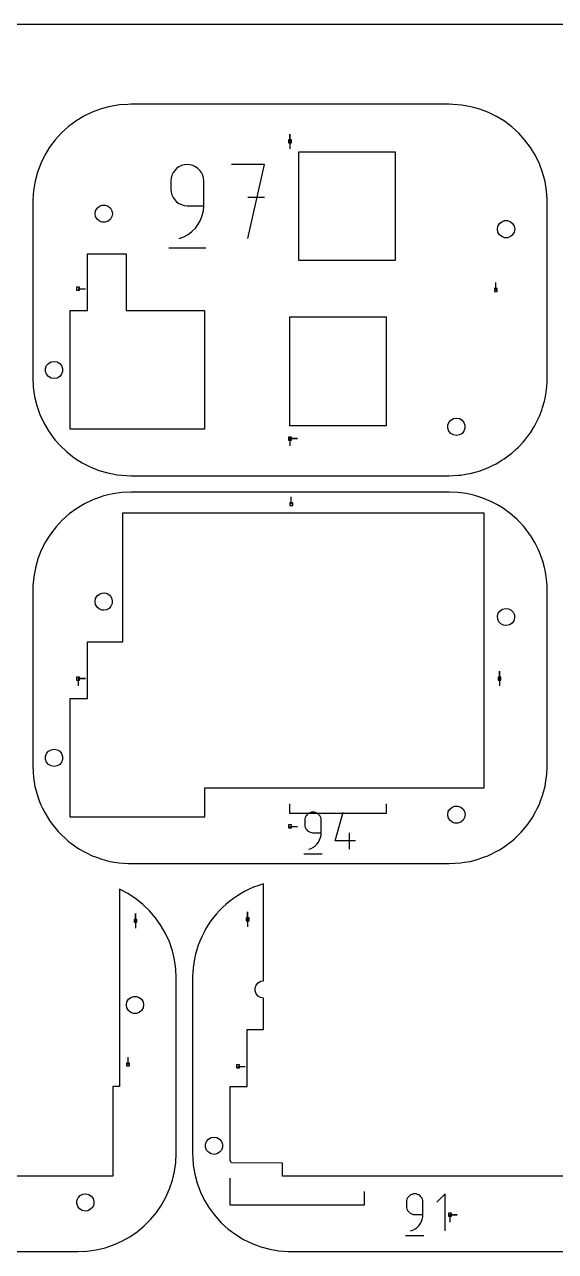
# Model space of a CAD drawing. Extents: x 0 to 570, y 0 to 470.
# Drawn here: x 281.2 to 384.1, y 232.2 to 470 of the extents above; entities that cross this region are included whole.
import ezdxf

# ---------------------------------------------------------------- set-up
doc = ezdxf.new("R2010")
doc.units = 0

msp = doc.modelspace()

# ---------------------------------------------------------------- linework, layer by layer
at = {"layer": 'annotation', "color": 1}
for p, q in [((332.658847, 447.342513), (332.658847, 448.771263)), ((332.658847, 447.342513), (332.658847, 448.771263)), ((332.658847, 448.771263), (332.658847, 447.342513)), ((332.658847, 447.342513), (332.658847, 445.913763)), ((311.128851, 442.437659), (310.68347, 442.122324)), ((311.625733, 442.674108), (311.128851, 442.437659)), ((312.165024, 442.822618), (311.625733, 442.674108)), ((312.737632, 442.874133), (312.165024, 442.822618)), ((313.311427, 442.822618), (312.737632, 442.874133)), ((312.737632, 442.874133), (312.737632, 442.874133)), ((313.851348, 442.674108), (313.311427, 442.822618)), ((314.348415, 442.437659), (313.851348, 442.674108)), ((314.793648, 442.122324), (314.348415, 442.437659)), ((327.704915, 442.874133), (321.316075, 442.874133)), ((324.510945, 428.507128), (327.704915, 442.874133)), ((309.598776, 440.253212), (309.547267, 439.679263)), ((309.747242, 440.793547), (309.598776, 440.253212)), ((309.983574, 441.291214), (309.747242, 440.793547)), ((310.29868, 441.737157), (309.983574, 441.291214)), ((310.68347, 442.122324), (310.29868, 441.737157)), ((315.178067, 441.737157), (314.793648, 442.122324)), ((315.492691, 441.291214), (315.178067, 441.737157)), ((315.728541, 440.793547), (315.492691, 441.291214)), ((315.876637, 440.253212), (315.728541, 440.793547)), ((315.927997, 439.679263), (315.876637, 440.253212)), ((309.547267, 439.679263), (309.547267, 438.081828)), ((309.547267, 438.081828), (309.547267, 438.081828)), ((309.547267, 438.081828), (309.598776, 437.507909)), ((315.927997, 434.887858), (315.927997, 439.679263)), ((315.927997, 439.679263), (315.927997, 439.679263)), ((309.598776, 437.507909), (309.747242, 436.967657)), ((309.747242, 436.967657), (309.983574, 436.47011)), ((309.983574, 436.47011), (310.29868, 436.024309)), ((310.29868, 436.024309), (310.68347, 435.639292)), ((310.68347, 435.639292), (311.128851, 435.324099)), ((311.128851, 435.324099), (311.625733, 435.087769)), ((327.704915, 436.476284), (324.510945, 436.476284)), ((311.625733, 435.087769), (312.165024, 434.939343)), ((312.165024, 434.939343), (312.737632, 434.887858)), ((312.737632, 434.887858), (315.927997, 434.887858)), ((315.318235, 432.10637), (315.651223, 432.988123)), ((315.651223, 432.988123), (315.857361, 433.919189)), ((315.857361, 433.919189), (315.927997, 434.887858)), ((313.644717, 429.874079), (314.306329, 430.537639)), ((314.306329, 430.537639), (314.867052, 431.285639)), ((314.867052, 431.285639), (315.318235, 432.10637)), ((311.141098, 428.507128), (312.053448, 428.847114)), ((311.141098, 428.507128), (311.141098, 428.507128)), ((312.053448, 428.847114), (312.890873, 429.306668)), ((312.890873, 429.306668), (313.644717, 429.874079)), ((309.148584, 426.711252), (316.332086, 426.711252)), ((291.563864, 418.780637), (292.992614, 418.780637)), ((372.563205, 418.542512), (372.563205, 419.971262)), ((332.658847, 389.742511), (334.087597, 389.742511)), ((332.658847, 389.742511), (334.087597, 389.742511)), ((334.087597, 389.742511), (332.658847, 389.742511)), ((332.658847, 389.742511), (332.658847, 388.313761)), ((332.896972, 377.040643), (332.896972, 378.469393)), ((291.563864, 343.237647), (292.992614, 343.237647)), ((291.563864, 343.237647), (292.992614, 343.237647)), ((292.992614, 343.237647), (291.563864, 343.237647)), ((291.563864, 343.237647), (291.563864, 341.808897)), ((373.27758, 343.237647), (373.27758, 344.666397)), ((373.27758, 343.237647), (373.27758, 344.666397)), ((373.27758, 344.666397), (373.27758, 343.237647)), ((373.27758, 343.237647), (373.27758, 341.808897)), ((332.637384, 317.05108), (332.637339, 318.971165)), ((351.322288, 318.971165), (351.322298, 317.051167)), ((348.027854, 317.05102), (332.637384, 317.05108)), ((335.615677, 316.299491), (335.541444, 316.029323)), ((335.733843, 316.548324), (335.615677, 316.299491)), ((335.891396, 316.771296), (335.733843, 316.548324)), ((336.083791, 316.963879), (335.891396, 316.771296)), ((336.306482, 317.121546), (336.083791, 316.963879)), ((336.554922, 317.239771), (336.306482, 317.121546)), ((336.824568, 317.314026), (336.554922, 317.239771)), ((337.110872, 317.339784), (336.824568, 317.314026)), ((337.397769, 317.314026), (337.110872, 317.339784)), ((337.110872, 317.339784), (337.110872, 317.339784)), ((337.66773, 317.239771), (337.397769, 317.314026)), ((337.916263, 317.121546), (337.66773, 317.239771)), ((338.13888, 316.963879), (337.916263, 317.121546)), ((338.331089, 316.771296), (338.13888, 316.963879)), ((338.488402, 316.548324), (338.331089, 316.771296)), ((338.606327, 316.299491), (338.488402, 316.548324)), ((338.680374, 316.029323), (338.606327, 316.299491)), ((341.400319, 311.753265), (342.993249, 317.339784)), ((351.322298, 317.051167), (348.027854, 317.05102)), ((332.658847, 314.567509), (334.087597, 314.567509)), ((335.541444, 316.029323), (335.515689, 315.742348)), ((335.515689, 315.742348), (335.515689, 314.943631)), ((335.515689, 314.943631), (335.515689, 314.943631)), ((335.515689, 314.943631), (335.541444, 314.656672)), ((335.541444, 314.656672), (335.615677, 314.386545)), ((335.615677, 314.386545), (335.733843, 314.137772)), ((335.733843, 314.137772), (335.891396, 313.914871)), ((335.891396, 313.914871), (336.083791, 313.722363)), ((338.706055, 315.742348), (338.680374, 316.029323)), ((338.706055, 313.346646), (338.706055, 315.742348)), ((338.706055, 315.742348), (338.706055, 315.742348)), ((336.083791, 313.722363), (336.306482, 313.564766)), ((336.306482, 313.564766), (336.554922, 313.446602)), ((336.554922, 313.446602), (336.824568, 313.372388)), ((336.824568, 313.372388), (337.110872, 313.346646)), ((337.110872, 313.346646), (338.706055, 313.346646)), ((337.89522, 311.171537), (338.175582, 311.545537)), ((338.175582, 311.545537), (338.401173, 311.955902)), ((338.401173, 311.955902), (338.567667, 312.396779)), ((338.567667, 312.396779), (338.670737, 312.862311)), ((338.670737, 312.862311), (338.706055, 313.346646)), ((345.388951, 311.753265), (341.400319, 311.753265)), ((344.193352, 310.156281), (344.193352, 313.346646)), ((335.316348, 309.258343), (338.908099, 309.258343)), ((336.312605, 310.156281), (336.76878, 310.326274)), ((336.312605, 310.156281), (336.312605, 310.156281)), ((336.76878, 310.326274), (337.187492, 310.556051)), ((337.187492, 310.556051), (337.564415, 310.839757)), ((337.564415, 310.839757), (337.89522, 311.171537)), ((302.70121, 296.278134), (302.70121, 297.706884)), ((302.70121, 296.278134), (302.70121, 297.706884)), ((302.70121, 297.706884), (302.70121, 296.278134)), ((324.445858, 296.568257), (324.445858, 297.997007)), ((324.445858, 296.568257), (324.445858, 297.997007)), ((324.445858, 297.997007), (324.445858, 296.568257)), ((302.70121, 296.278134), (302.70121, 294.849384)), ((324.445858, 296.568257), (324.445858, 295.139507)), ((301.27246, 268.430632), (301.27246, 269.859382)), ((322.563861, 268.062645), (323.992611, 268.062645)), ((321.066922, 241.192572), (321.067013, 246.367962)), ((347.067033, 243.796163), (347.067029, 242.244135)), ((355.458305, 242.564254), (355.340139, 242.315421)), ((355.615858, 242.787226), (355.458305, 242.564254)), ((355.808253, 242.97981), (355.615858, 242.787226)), ((356.030944, 243.137477), (355.808253, 242.97981)), ((356.279385, 243.255702), (356.030944, 243.137477)), ((356.54903, 243.329957), (356.279385, 243.255702)), ((356.835334, 243.355714), (356.54903, 243.329957)), ((357.122232, 243.329957), (356.835334, 243.355714)), ((356.835334, 243.355714), (356.835334, 243.355714)), ((357.392192, 243.255702), (357.122232, 243.329957)), ((357.640726, 243.137477), (357.392192, 243.255702)), ((357.863342, 242.97981), (357.640726, 243.137477)), ((358.055552, 242.787226), (357.863342, 242.97981)), ((358.212864, 242.564254), (358.055552, 242.787226)), ((358.330789, 242.315421), (358.212864, 242.564254)), ((362.721991, 243.355714), (361.125006, 241.758279)), ((362.721991, 236.172211), (362.721991, 243.355714)), ((346.039207, 241.192571), (321.066922, 241.192572)), ((347.067056, 241.192411), (346.039207, 241.192571)), ((347.067029, 242.244135), (347.067056, 241.192411)), ((355.265906, 242.045254), (355.240152, 241.758279)), ((355.240152, 241.758279), (355.240152, 240.959561)), ((355.240152, 240.959561), (355.240152, 240.959561)), ((355.240152, 240.959561), (355.265906, 240.672602)), ((355.340139, 242.315421), (355.265906, 242.045254)), ((355.265906, 240.672602), (355.340139, 240.402476)), ((355.340139, 240.402476), (355.458305, 240.153703)), ((358.404837, 242.045254), (358.330789, 242.315421)), ((358.430517, 241.758279), (358.404837, 242.045254)), ((358.430517, 239.362577), (358.430517, 241.758279)), ((358.430517, 241.758279), (358.430517, 241.758279)), ((355.458305, 240.153703), (355.615858, 239.930802)), ((355.615858, 239.930802), (355.808253, 239.738294)), ((355.808253, 239.738294), (356.030944, 239.580697)), ((356.030944, 239.580697), (356.279385, 239.462532)), ((356.279385, 239.462532), (356.54903, 239.388319)), ((356.54903, 239.388319), (356.835334, 239.362577)), ((356.835334, 239.362577), (358.430517, 239.362577)), ((357.900044, 237.561467), (358.125636, 237.971833)), ((358.125636, 237.971833), (358.29213, 238.412709)), ((358.29213, 238.412709), (358.395199, 238.878242)), ((358.395199, 238.878242), (358.430517, 239.362577)), ((363.658844, 239.318909), (365.087594, 239.318909)), ((363.658844, 239.318909), (365.087594, 239.318909)), ((365.087594, 239.318909), (363.658844, 239.318909)), ((363.658844, 239.318909), (363.658844, 237.890159)), ((356.037067, 236.172211), (356.493242, 236.342205)), ((356.037067, 236.172211), (356.037067, 236.172211)), ((356.493242, 236.342205), (356.911954, 236.571981)), ((356.911954, 236.571981), (357.288877, 236.855687)), ((357.288877, 236.855687), (357.619682, 237.187467)), ((357.619682, 237.187467), (357.900044, 237.561467)), ((355.04081, 235.274274), (358.632561, 235.274274))]:
    msp.add_line(p, q, dxfattribs=at)
at = {"layer": 'boundary', "color": 5}
for p, q in [((299.573171, 454.41351), (297.793426, 454.119211)), ((301.190954, 454.529216), (299.573171, 454.41351)), ((301.778406, 454.542513), (301.190954, 454.529216)), ((320.103124, 454.542513), (301.778406, 454.542513)), ((335.73676, 454.542513), (320.103124, 454.542513)), ((360.629882, 454.542513), (335.73676, 454.542513)), ((363.539292, 454.542513), (360.629882, 454.542513)), ((364.207188, 454.525173), (363.539292, 454.542513)), ((365.980783, 454.380733), (364.207188, 454.525173)), ((367.733156, 454.070751), (365.980783, 454.380733)), ((292.69051, 452.227741), (291.147025, 451.289201)), ((294.316163, 453.015453), (292.69051, 452.227741)), ((296.049626, 453.657446), (294.316163, 453.015453)), ((297.793426, 454.119211), (296.049626, 453.657446)), ((368.499202, 453.883285), (367.733156, 454.070751)), ((369.448877, 453.597938), (368.499202, 453.883285)), ((371.11282, 452.966441), (369.448877, 453.597938)), ((372.671263, 452.203576), (371.11282, 452.966441)), ((374.213217, 451.260399), (372.671263, 452.203576)), ((289.699661, 450.208318), (288.361488, 448.994859)), ((291.147025, 451.289201), (289.699661, 450.208318)), ((375.658562, 450.174961), (374.213217, 451.260399)), ((376.994212, 448.957081), (375.658562, 450.174961)), ((287.144623, 447.659806), (286.060053, 446.215222)), ((288.361488, 448.994859), (287.144623, 447.659806)), ((378.208093, 447.617791), (376.994212, 448.957081)), ((379.289216, 446.169206), (378.208093, 447.617791)), ((286.060053, 446.215222), (285.117584, 444.674178)), ((380.227786, 444.624448), (379.289216, 446.169206)), ((284.325737, 443.050588), (283.691661, 441.359146)), ((285.117584, 444.674178), (284.325737, 443.050588)), ((381.015315, 442.997478), (380.227786, 444.624448)), ((381.644669, 441.303039), (381.015315, 442.997478)), ((283.691661, 441.359146), (283.221103, 439.615134)), ((382.110155, 439.556454), (381.644669, 441.303039)), ((282.918307, 437.834329), (282.786005, 436.032822)), ((283.221103, 439.615134), (282.918307, 437.834329)), ((382.407567, 437.773543), (382.110155, 439.556454)), ((382.529642, 436.0667), (382.407567, 437.773543)), ((282.786005, 436.032822), (282.778399, 424.205124)), ((382.539295, 435.542513), (382.529642, 436.0667)), ((382.539295, 418.797624), (382.539295, 435.542513)), ((282.778399, 424.205124), (282.778399, 406.705502)), ((382.533914, 401.090357), (382.539295, 418.797624)), ((282.778399, 406.705502), (282.7784, 403.24621)), ((282.7784, 403.24621), (282.7784, 401.542512)), ((282.7784, 401.542512), (282.884442, 399.683039)), ((282.884442, 399.683039), (283.146747, 397.895472)), ((382.404925, 399.28685), (382.496387, 400.565662)), ((382.496387, 400.565662), (382.533914, 401.090357)), ((283.146747, 397.895472), (283.577783, 396.140934)), ((381.968936, 396.99566), (382.105082, 397.503771)), ((382.105082, 397.503771), (382.317692, 398.768098)), ((382.317692, 398.768098), (382.404925, 399.28685)), ((283.577783, 396.140934), (284.173654, 394.435314)), ((381.005244, 394.063157), (381.453282, 395.264399)), ((381.453282, 395.264399), (381.637112, 395.757267)), ((381.637112, 395.757267), (381.968936, 396.99566)), ((284.173654, 394.435314), (284.928952, 392.79406)), ((284.928952, 392.79406), (285.836841, 391.23203)), ((379.941412, 391.987611), (380.215197, 392.436783)), ((380.215197, 392.436783), (380.775395, 393.589996)), ((380.775395, 393.589996), (381.005244, 394.063157)), ((285.836841, 391.23203), (286.889098, 389.763375)), ((378.190566, 389.445399), (378.95889, 390.471755)), ((378.95889, 390.471755), (379.274132, 390.892867)), ((379.274132, 390.892867), (379.941412, 391.987611)), ((286.889098, 389.763375), (287.127132, 389.445399)), ((287.127132, 389.445399), (288.076193, 388.401393)), ((288.076193, 388.401393), (289.387383, 387.158419)), ((375.636409, 386.891237), (376.58508, 387.753641)), ((376.58508, 387.753641), (376.974318, 388.107484)), ((376.974318, 388.107484), (377.836722, 389.056159)), ((377.836722, 389.056159), (378.190566, 389.445399)), ((289.387383, 387.158419), (290.810784, 386.045707)), ((290.810784, 386.045707), (292.33351, 385.073339)), ((372.645019, 384.866609), (373.739765, 385.533889)), ((373.739765, 385.533889), (374.188938, 385.807673)), ((374.188938, 385.807673), (375.215296, 386.575995)), ((375.215296, 386.575995), (375.636409, 386.891237)), ((292.33351, 385.073339), (293.941775, 384.25012)), ((293.941775, 384.25012), (295.621004, 383.583501)), ((295.621004, 383.583501), (297.355998, 383.079525)), ((297.355998, 383.079525), (299.131043, 382.742751)), ((365.794956, 382.676884), (367.059283, 382.889491)), ((367.059283, 382.889491), (367.578035, 382.976723)), ((367.578035, 382.976723), (368.816431, 383.308547)), ((368.816431, 383.308547), (369.324543, 383.444693)), ((369.324543, 383.444693), (370.52578, 383.892734)), ((370.52578, 383.892734), (371.018647, 384.076565)), ((371.018647, 384.076565), (372.171858, 384.636761)), ((372.171858, 384.636761), (372.645019, 384.866609)), ((299.131043, 382.742751), (300.930061, 382.576228)), ((300.930061, 382.576228), (301.778406, 382.542511)), ((301.778406, 382.542511), (324.072064, 382.542511)), ((324.072064, 382.542511), (329.076032, 382.542511)), ((329.076032, 382.542511), (359.727987, 382.542511)), ((359.727987, 382.542511), (363.539292, 382.542511)), ((363.539292, 382.542511), (365.270261, 382.639356)), ((365.270261, 382.639356), (365.794956, 382.676884)), ((295.684923, 378.356137), (294.460431, 377.899424)), ((296.57588, 378.640199), (295.684923, 378.356137)), ((298.297928, 379.044791), (296.57588, 378.640199)), ((300.050136, 379.287467), (298.297928, 379.044791)), ((301.778406, 379.367511), (300.050136, 379.287467)), ((302.364817, 379.367511), (301.778406, 379.367511)), ((362.649579, 379.367511), (302.364817, 379.367511)), ((363.551155, 379.36737), (362.649579, 379.367511)), ((365.205087, 379.294095), (363.551155, 379.36737)), ((366.846354, 379.07709), (365.205087, 379.294095)), ((368.462469, 378.718006), (366.846354, 379.07709)), ((370.041163, 378.219568), (368.462469, 378.718006)), ((371.570437, 377.585572), (370.041163, 378.219568)), ((291.301046, 376.214121), (289.85453, 375.155818)), ((292.840917, 377.131382), (291.301046, 376.214121)), ((294.460431, 377.899424), (292.840917, 377.131382)), ((372.786899, 376.963192), (371.570437, 377.585572)), ((373.883454, 376.29481), (372.786899, 376.963192)), ((374.320191, 376.010703), (373.883454, 376.29481)), ((375.348245, 375.241113), (374.320191, 376.010703)), ((288.514238, 373.9659), (287.292115, 372.654981)), ((289.85453, 375.155818), (288.514238, 373.9659)), ((375.756168, 374.916996), (375.348245, 375.241113)), ((376.706406, 374.053164), (375.756168, 374.916996)), ((377.081867, 373.691935), (376.706406, 374.053164)), ((377.945696, 372.741692), (377.081867, 373.691935)), ((286.199032, 371.234735), (285.244718, 369.71783)), ((287.292115, 372.654981), (286.199032, 371.234735)), ((378.285324, 372.346589), (377.945696, 372.741692)), ((379.054919, 371.318535), (378.285324, 372.346589)), ((379.355677, 370.893095), (379.054919, 371.318535)), ((285.244718, 369.71783), (284.437667, 368.117766)), ((380.02406, 369.796549), (379.355677, 370.893095)), ((380.283257, 369.344584), (380.02406, 369.796549)), ((380.844381, 368.189461), (380.283257, 369.344584)), ((283.785049, 366.448812), (283.292679, 364.725827)), ((284.437667, 368.117766), (283.785049, 366.448812)), ((381.059694, 367.715018), (380.844381, 368.189461)), ((381.508473, 366.511792), (381.059694, 367.715018)), ((381.677968, 366.019119), (381.508473, 366.511792)), ((283.292679, 364.725827), (282.964926, 362.964171)), ((382.01034, 364.778678), (381.677968, 366.019119)), ((382.132506, 364.272189), (382.01034, 364.778678)), ((382.345467, 363.005775), (382.132506, 364.272189)), ((282.964926, 362.964171), (282.804694, 361.179529)), ((382.419207, 362.490006), (382.345467, 363.005775)), ((382.51082, 361.20908), (382.419207, 362.490006)), ((282.804694, 361.179529), (282.778399, 360.367511)), ((282.778399, 360.367511), (282.778399, 351.924774)), ((382.539295, 360.367511), (382.51082, 361.20908)), ((382.539295, 347.801064), (382.539295, 360.367511)), ((282.778399, 351.924774), (282.778399, 330.21229)), ((382.533914, 325.915355), (382.539295, 347.801064)), ((282.778399, 330.21229), (282.7784, 327.636221)), ((282.7784, 327.636221), (282.7784, 326.36751)), ((282.7784, 326.36751), (282.846345, 325.040708)), ((382.456064, 324.826869), (382.533914, 325.915355)), ((282.846345, 325.040708), (282.912778, 324.111847)), ((282.912778, 324.111847), (283.05819, 323.247108)), ((382.223959, 323.035691), (382.404925, 324.111848)), ((382.404925, 324.111848), (382.456064, 324.826869)), ((283.05819, 323.247108), (283.212615, 322.328768)), ((283.212615, 322.328768), (283.439566, 321.481767)), ((283.439566, 321.481767), (283.680585, 320.582265)), ((381.637112, 320.582265), (381.822645, 321.274687)), ((381.822645, 321.274687), (382.105082, 322.328768)), ((382.105082, 322.328768), (382.223959, 323.035691)), ((283.680585, 320.582265), (283.987027, 319.760673)), ((283.987027, 319.760673), (284.312463, 318.888155)), ((284.312463, 318.888155), (284.69561, 318.099413)), ((380.52842, 317.906576), (381.005244, 318.888155)), ((381.005244, 318.888155), (381.255755, 319.559805)), ((381.255755, 319.559805), (381.637112, 320.582265)), ((284.69561, 318.099413), (285.102507, 317.261781)), ((285.102507, 317.261781), (285.558894, 316.513029)), ((285.558894, 316.513029), (286.043571, 315.717865)), ((379.274132, 315.717865), (379.647229, 316.329969)), ((379.647229, 316.329969), (380.215197, 317.261781)), ((380.215197, 317.261781), (380.52842, 317.906576)), ((286.043571, 315.717865), (286.569065, 315.015887)), ((286.569065, 315.015887), (287.127132, 314.270397)), ((287.127132, 314.270397), (287.716972, 313.621549)), ((377.456514, 313.462914), (378.190566, 314.270397)), ((378.190566, 314.270397), (378.620158, 314.844263)), ((378.620158, 314.844263), (379.274132, 315.717865)), ((287.716972, 313.621549), (288.343373, 312.932482)), ((288.343373, 312.932482), (288.992224, 312.342639)), ((288.992224, 312.342639), (289.681294, 311.716235)), ((289.681294, 311.716235), (290.383271, 311.190739)), ((374.762806, 311.062263), (375.636409, 311.716235)), ((375.636409, 311.716235), (376.166839, 312.19843)), ((376.166839, 312.19843), (376.974318, 312.932482)), ((376.974318, 312.932482), (377.456514, 313.462914)), ((290.383271, 311.190739), (291.128759, 310.632671)), ((291.128759, 310.632671), (291.87751, 310.176283)), ((291.87751, 310.176283), (292.672672, 309.691607)), ((292.672672, 309.691607), (293.461418, 309.308459)), ((293.461418, 309.308459), (294.299054, 308.901563)), ((371.018647, 308.901563), (371.663441, 309.214785)), ((371.663441, 309.214785), (372.645019, 309.691607)), ((372.645019, 309.691607), (373.257124, 310.064703)), ((373.257124, 310.064703), (374.188938, 310.632671)), ((374.188938, 310.632671), (374.762806, 311.062263)), ((294.299054, 308.901563), (295.120644, 308.595124)), ((295.120644, 308.595124), (295.99316, 308.269691)), ((295.99316, 308.269691), (296.840163, 308.04274)), ((296.840163, 308.04274), (297.739665, 307.801721)), ((297.739665, 307.801721), (298.604405, 307.656308)), ((298.604405, 307.656308), (299.522744, 307.501881)), ((299.522744, 307.501881), (300.39739, 307.439324)), ((300.39739, 307.439324), (301.32625, 307.372889)), ((301.32625, 307.372889), (318.380067, 307.367509)), ((318.380067, 307.367509), (337.675835, 307.367509)), ((337.675835, 307.367509), (360.679042, 307.367509)), ((360.679042, 307.367509), (363.539292, 307.367509)), ((363.539292, 307.367509), (364.706472, 307.42403)), ((364.706472, 307.42403), (365.794956, 307.501881)), ((365.794956, 307.501881), (366.501879, 307.620756)), ((366.501879, 307.620756), (367.578035, 307.801721)), ((367.578035, 307.801721), (368.270459, 307.987253)), ((368.270459, 307.987253), (369.324543, 308.269691)), ((369.324543, 308.269691), (369.99619, 308.520204)), ((369.99619, 308.520204), (371.018647, 308.901563)), ((299.630355, 302.41268), (299.605585, 271.886141)), ((301.222432, 301.57665), (299.630355, 302.41268)), ((323.991322, 302.035022), (323.188392, 301.586027)), ((324.76382, 302.410277), (323.991322, 302.035022)), ((325.604696, 302.783395), (324.76382, 302.410277)), ((326.409362, 303.083521), (325.604696, 302.783395)), ((327.541483, 303.456534), (326.409362, 303.083521)), ((327.541483, 290.96691), (327.541483, 303.456534)), ((302.728336, 300.593843), (301.222432, 301.57665)), ((304.134569, 299.473072), (302.728336, 300.593843)), ((321.009396, 300.103318), (320.302469, 299.514634)), ((321.696912, 300.617987), (321.009396, 300.103318)), ((322.455065, 301.139041), (321.696912, 300.617987)), ((323.188392, 301.586027), (322.455065, 301.139041)), ((305.428554, 298.224367), (304.134569, 299.473072)), ((306.598676, 296.858922), (305.428554, 298.224367)), ((318.439604, 297.650155), (317.852677, 296.941768)), ((319.017294, 298.285638), (318.439604, 297.650155)), ((319.666984, 298.93694), (319.017294, 298.285638)), ((320.302469, 299.514634), (319.666984, 298.93694)), ((307.634464, 295.388969), (306.598676, 296.858922)), ((308.526647, 293.827677), (307.634464, 295.388969)), ((316.818836, 295.494807), (316.37185, 294.761483)), ((317.338008, 296.254249), (316.818836, 295.494807)), ((317.852677, 296.941768), (317.338008, 296.254249)), ((309.267226, 292.189028), (308.526647, 293.827677)), ((315.549595, 293.184944), (315.178564, 292.343144)), ((315.92485, 293.957442), (315.549595, 293.184944)), ((316.37185, 294.761483), (315.92485, 293.957442)), ((309.849554, 290.487704), (309.267226, 292.189028)), ((310.268434, 288.738948), (309.849554, 290.487704)), ((314.586528, 290.666075), (314.364252, 289.83652)), ((314.878435, 291.538477), (314.586528, 290.666075)), ((315.178564, 292.343144), (314.878435, 291.538477)), ((327.541483, 284.66601), (327.541483, 290.96691)), ((310.520104, 286.958424), (310.268434, 288.738948)), ((314.011542, 288.094014), (313.884647, 287.182865)), ((314.153958, 288.940939), (314.011542, 288.094014)), ((314.364252, 289.83652), (314.153958, 288.940939)), ((310.603396, 285.16139), (310.520104, 286.958424)), ((313.780957, 285.407273), (313.778397, 279.644423)), ((313.82338, 286.326236), (313.780957, 285.407273)), ((313.884647, 287.182865), (313.82338, 286.326236)), ((310.603373, 251.190572), (310.603396, 285.16139)), ((325.891299, 283.279806), (326.09056, 283.827261)), ((325.891299, 282.697215), (325.891299, 283.279806)), ((326.09056, 283.827261), (326.465041, 284.27355)), ((326.465041, 284.27355), (326.969576, 284.564846)), ((326.969576, 284.564846), (327.541483, 284.66601)), ((326.09056, 282.14976), (325.891299, 282.697215)), ((326.465041, 281.703471), (326.09056, 282.14976)), ((326.969576, 281.412175), (326.465041, 281.703471)), ((327.541483, 281.311011), (326.969576, 281.412175)), ((327.541483, 280.636864), (327.541483, 281.311011)), ((327.541483, 276.125257), (327.541483, 280.636864)), ((313.778397, 279.644423), (313.778397, 253.719078)), ((327.541483, 275.193281), (327.541483, 276.125257)), ((324.374095, 271.629995), (324.374095, 275.193281)), ((324.374095, 275.193281), (326.70993, 275.193281)), ((326.70993, 275.193281), (327.541483, 275.193281)), ((299.605585, 271.886141), (299.605585, 264.192508)), ((324.374095, 264.192508), (324.374095, 271.629995)), ((299.605585, 264.192508), (298.298324, 264.192508)), ((298.298324, 264.192508), (298.298325, 257.386075)), ((321.066999, 261.860461), (321.066999, 264.192508)), ((321.066999, 264.192508), (322.138208, 264.192508)), ((322.138208, 264.192508), (324.374095, 264.192508)), ((321.066999, 249.825096), (321.066999, 261.860461)), ((298.298325, 257.386075), (298.298325, 254.141349)), ((298.298325, 254.141349), (298.298325, 246.796163)), ((313.778397, 253.719078), (313.778397, 252.026232)), ((310.522117, 249.437258), (310.603373, 251.190572)), ((313.778397, 252.026232), (313.778397, 251.192508)), ((313.778397, 251.192508), (313.808245, 250.398377)), ((313.808245, 250.398377), (313.912776, 248.936845)), ((321.34473, 249.367962), (321.066999, 249.825096)), ((309.877326, 245.990404), (310.279414, 247.698922)), ((310.279414, 247.698922), (310.522117, 249.437258)), ((313.912776, 248.936845), (314.212612, 247.153766)), ((331.23422, 249.297709), (321.34473, 249.367962)), ((331.23422, 246.796163), (331.23422, 249.297709)), ((283.38033, 246.796163), (271.632687, 246.796163)), ((290.79432, 246.796163), (283.38033, 246.796163)), ((298.298325, 246.796163), (290.79432, 246.796163)), ((309.319291, 244.326278), (309.877326, 245.990404)), ((314.212612, 247.153766), (314.680583, 245.407263)), ((314.680583, 245.407263), (315.31246, 243.713153)), ((346.634505, 246.796163), (331.23422, 246.796163)), ((348.546649, 246.796163), (346.634505, 246.796163)), ((371.75835, 246.796163), (348.546649, 246.796163)), ((386.407356, 246.796163), (371.75835, 246.796163)), ((307.755729, 241.187526), (308.610078, 242.720754)), ((308.610078, 242.720754), (309.319291, 244.326278)), ((315.31246, 243.713153), (316.102504, 242.086779)), ((306.763537, 239.739678), (307.755729, 241.187526)), ((316.102504, 242.086779), (317.043568, 240.542863)), ((317.043568, 240.542863), (318.127129, 239.095395)), ((304.400601, 237.148724), (305.641968, 238.389573)), ((305.641968, 238.389573), (306.763537, 239.739678)), ((318.127129, 239.095395), (319.34337, 237.75748)), ((301.601769, 235.036147), (303.050027, 236.02773)), ((303.050027, 236.02773), (304.400601, 237.148724)), ((319.34337, 237.75748), (320.681291, 236.541233)), ((320.681291, 236.541233), (322.128756, 235.457669)), ((322.128756, 235.457669), (323.672669, 234.516605)), ((296.798023, 232.916573), (298.462374, 233.473904)), ((298.462374, 233.473904), (300.068188, 234.182442)), ((300.068188, 234.182442), (301.601769, 235.036147)), ((323.672669, 234.516605), (325.299051, 233.726561)), ((325.299051, 233.726561), (326.993158, 233.094689)), ((326.993158, 233.094689), (328.739663, 232.626719)), ((229.739567, 232.192507), (286.536596, 232.192507)), ((286.536596, 232.192507), (291.539346, 232.192507)), ((291.539346, 232.192507), (293.350926, 232.273234)), ((293.350926, 232.273234), (295.089344, 232.515208)), ((295.089344, 232.515208), (296.798023, 232.916573)), ((328.739663, 232.626719), (330.522742, 232.326879)), ((330.522742, 232.326879), (332.326247, 232.197887)), ((332.326247, 232.197887), (343.688067, 232.192507)), ((343.688067, 232.192507), (377.275635, 232.192506)), ((377.275635, 232.192506), (392.630095, 232.192507))]:
    msp.add_line(p, q, dxfattribs=at)
at = {"layer": 'frame', "color": 5}
msp.add_line((570, 470), (0, 470), dxfattribs=at)
at = {"layer": 'hole', "color": 5}
for p, q in [((332.944597, 447.628263), (332.373097, 447.628263)), ((332.373097, 447.628263), (332.373097, 447.056763)), ((332.944597, 447.056763), (332.944597, 447.628263)), ((332.373097, 447.056763), (332.944597, 447.056763)), ((334.386454, 437.746797), (334.386454, 445.354178)), ((334.386454, 445.354178), (346.935896, 445.354178)), ((346.935896, 445.354178), (353.071449, 445.354178)), ((353.071449, 445.354178), (353.071449, 437.746797)), ((334.386454, 430.814949), (334.386454, 437.746797)), ((353.071449, 437.746797), (353.071449, 430.814949)), ((294.865816, 433.338516), (294.966981, 433.912254)), ((294.966981, 432.764775), (294.865816, 433.338516)), ((294.966981, 433.912254), (295.258279, 434.416791)), ((295.258279, 434.416791), (295.704567, 434.791272)), ((295.704567, 434.791272), (296.252023, 434.99053)), ((296.252023, 434.99053), (296.830268, 434.990908)), ((296.830268, 434.990908), (297.382068, 434.791272)), ((297.382068, 434.791272), (297.828356, 434.416791)), ((297.828356, 434.416791), (298.119654, 433.912254)), ((298.220816, 433.338515), (298.119653, 432.764775)), ((298.119654, 433.912254), (298.220816, 433.338515)), ((295.258279, 432.260237), (294.966981, 432.764775)), ((295.70101, 431.888247), (295.258279, 432.260237)), ((295.704567, 431.885756), (295.70101, 431.888247)), ((296.252023, 431.6865), (295.704567, 431.885756)), ((296.834612, 431.6865), (296.252023, 431.6865)), ((297.382068, 431.885756), (296.834612, 431.6865)), ((297.828356, 432.260237), (297.382068, 431.885756)), ((298.119653, 432.764775), (297.828356, 432.260237)), ((334.386454, 424.244175), (334.386454, 430.814949)), ((353.071449, 430.814949), (353.071449, 424.244372)), ((372.865815, 430.338516), (372.966981, 430.912254)), ((372.966981, 430.912254), (373.258278, 431.416791)), ((373.258278, 431.416791), (373.704566, 431.791273)), ((373.704566, 431.791273), (374.252022, 431.99053)), ((374.252022, 431.99053), (374.834614, 431.99053)), ((374.834614, 431.99053), (375.382068, 431.791273)), ((375.382068, 431.791273), (375.828355, 431.416791)), ((375.828355, 431.416791), (376.119653, 430.912254)), ((376.119653, 430.912254), (376.220818, 430.338516)), ((372.966981, 429.764776), (372.865815, 430.338516)), ((373.258278, 429.260237), (372.966981, 429.764776)), ((373.704566, 428.885756), (373.258278, 429.260237)), ((374.252022, 428.6865), (373.704566, 428.885756)), ((374.834614, 428.6865), (374.252022, 428.6865)), ((375.382067, 428.885756), (374.834614, 428.6865)), ((375.828355, 429.260237), (375.382067, 428.885756)), ((376.119653, 429.764776), (375.828355, 429.260237)), ((376.220818, 430.338516), (376.119653, 429.764776)), ((293.374098, 419.356213), (293.374098, 425.543285)), ((293.374098, 425.543285), (296.25005, 425.543285)), ((296.25005, 425.543285), (296.993857, 425.543285)), ((296.993857, 425.543285), (300.28207, 425.543285)), ((300.28207, 425.543285), (300.874097, 425.543285)), ((300.874097, 425.543285), (300.874097, 423.746855)), ((300.874097, 423.746855), (300.874097, 414.542512)), ((340.522007, 424.244176), (334.386454, 424.244175)), ((353.071449, 424.244372), (340.522007, 424.244176)), ((291.849614, 419.066387), (291.278114, 419.066387)), ((291.278114, 419.066387), (291.278114, 418.494887)), ((291.849614, 418.494887), (291.849614, 419.066387)), ((293.374098, 414.542512), (293.374098, 419.356213)), ((372.848955, 418.828262), (372.277455, 418.828262)), ((372.277455, 418.828262), (372.277455, 418.256762)), ((372.848955, 418.256762), (372.848955, 418.828262)), ((291.278114, 418.494887), (291.849614, 418.494887)), ((372.277455, 418.256762), (372.848955, 418.256762)), ((290.067002, 413.033162), (290.067002, 414.542512)), ((290.067002, 414.542512), (291.926984, 414.542512)), ((291.926984, 414.542512), (293.374098, 414.542512)), ((300.874097, 414.542512), (303.355104, 414.542512)), ((303.355104, 414.542512), (316.067002, 414.542512)), ((316.067002, 414.542512), (316.067002, 399.540237)), ((290.067002, 404.751341), (290.067002, 413.033162)), ((332.637356, 406.76532), (332.637356, 413.336093)), ((332.637356, 413.336093), (345.186803, 413.336093)), ((345.186803, 413.336093), (351.322359, 413.335896)), ((351.322359, 413.335896), (351.322359, 406.76532)), ((332.637356, 401.449067), (332.637356, 406.76532)), ((351.322359, 406.76532), (351.322359, 401.449067)), ((285.478144, 403.881261), (285.852624, 404.327553)), ((285.852624, 404.327553), (286.357166, 404.618846)), ((286.357166, 404.618846), (286.930905, 404.720012)), ((286.930905, 404.720012), (287.504646, 404.618846)), ((287.504646, 404.618846), (288.009179, 404.327553)), ((288.009179, 404.327553), (288.383659, 403.881261)), ((290.067002, 396.942155), (290.067002, 404.751341)), ((285.278889, 403.333806), (285.478144, 403.881261)), ((285.278889, 402.751217), (285.278889, 403.333806)), ((285.478144, 402.203762), (285.278889, 402.751217)), ((285.852624, 401.757472), (285.478144, 402.203762)), ((288.383659, 402.203762), (288.009179, 401.757472)), ((288.383659, 403.881261), (288.582917, 403.333806)), ((288.582917, 402.751217), (288.383659, 402.203762)), ((288.582917, 403.333806), (288.582917, 402.751217)), ((286.357166, 401.466179), (285.852624, 401.757472)), ((286.930905, 401.365011), (286.357166, 401.466179)), ((287.504646, 401.466179), (286.930905, 401.365011)), ((288.009179, 401.757472), (287.504646, 401.466179)), ((316.067002, 399.540237), (316.067002, 396.658356)), ((332.637356, 393.841687), (332.637356, 401.449067)), ((351.322359, 401.449067), (351.322359, 393.841687)), ((290.067002, 391.54251), (290.067002, 396.942155)), ((316.067002, 396.658356), (316.067002, 391.54251)), ((332.637356, 392.226092), (332.637356, 393.841687)), ((351.322359, 393.841687), (351.322359, 392.226092)), ((363.278888, 392.333807), (363.478149, 392.88126)), ((363.478149, 392.88126), (363.85263, 393.327551)), ((363.85263, 393.327551), (364.357168, 393.618845)), ((364.357168, 393.618845), (364.930907, 393.720013)), ((364.930907, 393.720013), (365.504648, 393.618845)), ((365.504648, 393.618845), (366.009181, 393.327551)), ((366.009181, 393.327551), (366.383662, 392.88126)), ((366.383662, 392.88126), (366.58292, 392.333807)), ((307.239227, 391.54251), (290.067002, 391.54251)), ((316.067002, 391.54251), (307.239227, 391.54251)), ((332.944597, 390.028261), (332.373097, 390.028261)), ((332.373097, 390.028261), (332.373097, 389.456761)), ((337.937032, 392.226092), (332.637356, 392.226092)), ((332.944597, 389.456761), (332.944597, 390.028261)), ((351.322359, 392.226092), (337.937032, 392.226092)), ((363.278888, 391.751218), (363.278888, 392.333807)), ((363.478149, 391.203761), (363.278888, 391.751218)), ((363.844705, 390.765396), (363.478149, 391.203761)), ((363.852629, 390.757471), (363.844705, 390.765396)), ((364.357168, 390.466176), (363.852629, 390.757471)), ((364.930907, 390.365011), (364.357168, 390.466176)), ((365.504648, 390.466176), (364.930907, 390.365011)), ((366.009181, 390.757471), (365.504648, 390.466176)), ((366.383661, 391.203761), (366.009181, 390.757471)), ((366.58292, 391.751218), (366.383661, 391.203761)), ((366.58292, 392.333807), (366.58292, 391.751218)), ((332.373097, 389.456761), (332.944597, 389.456761)), ((333.182722, 377.326393), (332.611222, 377.326393)), ((332.611222, 377.326393), (332.611222, 376.754893)), ((332.611222, 376.754893), (333.182722, 376.754893)), ((333.182722, 376.754893), (333.182722, 377.326393)), ((300.234223, 352.976707), (300.234223, 375.373768)), ((300.234223, 375.373768), (362.932237, 375.373768)), ((362.932237, 375.373768), (370.234223, 375.373768)), ((370.234223, 375.373768), (370.234223, 343.12347)), ((294.966981, 358.737252), (295.258279, 359.241789)), ((295.258279, 359.241789), (295.704567, 359.61627)), ((295.704567, 359.61627), (296.252023, 359.815528)), ((296.252023, 359.815528), (296.79003, 359.820678)), ((296.79003, 359.820678), (297.318131, 359.649527)), ((297.318131, 359.649527), (297.761286, 359.315201)), ((297.761286, 359.315201), (298.070961, 358.854339)), ((294.865816, 358.163513), (294.966981, 358.737252)), ((294.966981, 357.589773), (294.865816, 358.163513)), ((295.258279, 357.085235), (294.966981, 357.589773)), ((295.704567, 356.710754), (295.258279, 357.085235)), ((297.577726, 356.843039), (297.089691, 356.577516)), ((297.952198, 357.253419), (297.577726, 356.843039)), ((298.172021, 357.763578), (297.952198, 357.253419)), ((298.070961, 358.854339), (298.213095, 358.31749)), ((298.213095, 358.31749), (298.172021, 357.763578)), ((373.864589, 356.690889), (374.427915, 356.830917)), ((374.427915, 356.830917), (375.005161, 356.769831)), ((375.005161, 356.769831), (375.526696, 356.514999)), ((296.252023, 356.511498), (295.704567, 356.710754)), ((296.541497, 356.486013), (296.252023, 356.511498)), ((297.089691, 356.577516), (296.541497, 356.486013)), ((372.881206, 355.339403), (373.041603, 355.89727)), ((372.921286, 354.760319), (372.881206, 355.339403)), ((373.15701, 354.229867), (372.921286, 354.760319)), ((373.041603, 355.89727), (373.383128, 356.366636)), ((373.383128, 356.366636), (373.864589, 356.690889)), ((375.526696, 356.514999), (375.929633, 356.097158)), ((376.045039, 354.429755), (375.703507, 353.960388)), ((375.929633, 356.097158), (376.165351, 355.566707)), ((376.205431, 354.987624), (376.045039, 354.429755)), ((376.165351, 355.566707), (376.205431, 354.987624)), ((300.234223, 350.368283), (300.234223, 352.976707)), ((373.559939, 353.812026), (373.15701, 354.229867)), ((374.081481, 353.557194), (373.559939, 353.812026)), ((374.658727, 353.496109), (374.081481, 353.557194)), ((375.222052, 353.636136), (374.658727, 353.496109)), ((375.703507, 353.960388), (375.222052, 353.636136)), ((293.374098, 345.493104), (293.374098, 350.368283)), ((293.374098, 350.368283), (296.532159, 350.368283)), ((296.532159, 350.368283), (300.234223, 350.368283)), ((293.374098, 339.36751), (293.374098, 345.493104)), ((291.849614, 343.523397), (291.278114, 343.523397)), ((291.278114, 343.523397), (291.278114, 342.951897)), ((291.278114, 342.951897), (291.849614, 342.951897)), ((291.849614, 342.951897), (291.849614, 343.523397)), ((370.234223, 343.12347), (370.234223, 337.552826)), ((373.56333, 343.523397), (372.99183, 343.523397)), ((372.99183, 343.523397), (372.99183, 342.951897)), ((372.99183, 342.951897), (373.56333, 342.951897)), ((373.56333, 342.951897), (373.56333, 343.523397)), ((290.067002, 337.446811), (290.067002, 339.36751)), ((290.067002, 339.36751), (291.532597, 339.36751)), ((291.532597, 339.36751), (293.374098, 339.36751)), ((290.067002, 326.907921), (290.067002, 337.446811)), ((370.234223, 337.552826), (370.234223, 322.606089)), ((285.278889, 328.158804), (285.478144, 328.706259)), ((285.478144, 328.706259), (285.852624, 329.152551)), ((285.852624, 329.152551), (286.357166, 329.443844)), ((286.357166, 329.443844), (286.930905, 329.54501)), ((286.930905, 329.54501), (287.504646, 329.443844)), ((287.504646, 329.443844), (288.009179, 329.152551)), ((288.009179, 329.152551), (288.383659, 328.706259)), ((288.383659, 328.706259), (288.582917, 328.158804)), ((285.278889, 327.576215), (285.278889, 328.158804)), ((285.478144, 327.02876), (285.278889, 327.576215)), ((285.852624, 326.582469), (285.478144, 327.02876)), ((286.357166, 326.291176), (285.852624, 326.582469)), ((286.930905, 326.190009), (286.357166, 326.291176)), ((287.504646, 326.291176), (286.930905, 326.190009)), ((288.009179, 326.582469), (287.504646, 326.291176)), ((288.383659, 327.02876), (288.009179, 326.582469)), ((288.582917, 327.576215), (288.383659, 327.02876)), ((288.582917, 328.158804), (288.582917, 327.576215)), ((290.067002, 323.238735), (290.067002, 326.907921)), ((290.067002, 316.367507), (290.067002, 323.238735)), ((330.724178, 321.971165), (316.067002, 321.971165)), ((316.067002, 321.971165), (316.067002, 320.611793)), ((333.479415, 321.971165), (330.724178, 321.971165)), ((351.745929, 321.971165), (333.479415, 321.971165)), ((370.234223, 321.971165), (351.745929, 321.971165)), ((370.234223, 322.606089), (370.234223, 321.971165)), ((316.067002, 320.611793), (316.067002, 316.367507)), ((311.919227, 316.367507), (290.067002, 316.367507)), ((316.067002, 316.367507), (311.919227, 316.367507)), ((363.253405, 316.86751), (363.354571, 317.441249)), ((363.354571, 316.293769), (363.253405, 316.86751)), ((363.354571, 317.441249), (363.645868, 317.945787)), ((363.645868, 315.789233), (363.354571, 316.293769)), ((363.645868, 317.945787), (364.092156, 318.320268)), ((364.092156, 318.320268), (364.639612, 318.519526)), ((364.639612, 318.519526), (365.222204, 318.519526)), ((365.222204, 318.519526), (365.769658, 318.320268)), ((365.769658, 318.320268), (366.215945, 317.945787)), ((366.215945, 317.945787), (366.507243, 317.441249)), ((366.507243, 316.293769), (366.215945, 315.789233)), ((366.507243, 317.441249), (366.608408, 316.86751)), ((366.608408, 316.86751), (366.507243, 316.293769)), ((332.944597, 314.853259), (332.373097, 314.853259)), ((332.373097, 314.853259), (332.373097, 314.281759)), ((332.373097, 314.281759), (332.944597, 314.281759)), ((332.944597, 314.281759), (332.944597, 314.853259)), ((364.092156, 315.414752), (363.645868, 315.789233)), ((364.639612, 315.215494), (364.092156, 315.414752)), ((365.222204, 315.215494), (364.639612, 315.215494)), ((365.769658, 315.414752), (365.222204, 315.215494)), ((366.215945, 315.789233), (365.769658, 315.414752)), ((302.98696, 296.563884), (302.41546, 296.563884)), ((302.41546, 296.563884), (302.41546, 295.992384)), ((302.41546, 295.992384), (302.98696, 295.992384)), ((302.98696, 295.992384), (302.98696, 296.563884)), ((324.731608, 296.854007), (324.160108, 296.854007)), ((324.160108, 296.854007), (324.160108, 296.282507)), ((324.160108, 296.282507), (324.731608, 296.282507)), ((324.731608, 296.282507), (324.731608, 296.854007)), ((301.031082, 280.56225), (301.32238, 281.066787)), ((301.32238, 281.066787), (301.768668, 281.441269)), ((301.768668, 281.441269), (302.316124, 281.640525)), ((302.316124, 281.640525), (302.898716, 281.640525)), ((302.898716, 281.640525), (303.446169, 281.441269)), ((303.446169, 281.441269), (303.892457, 281.066787)), ((303.892457, 281.066787), (304.183754, 280.56225)), ((300.929917, 279.988512), (301.031082, 280.56225)), ((301.031082, 279.414772), (300.929917, 279.988512)), ((301.32238, 278.910233), (301.031082, 279.414772)), ((301.768668, 278.535752), (301.32238, 278.910233)), ((302.316124, 278.336495), (301.768668, 278.535752)), ((302.898716, 278.336495), (302.316124, 278.336495)), ((303.446169, 278.535752), (302.898716, 278.336495)), ((303.892457, 278.910233), (303.446169, 278.535752)), ((304.183755, 279.414772), (303.892457, 278.910233)), ((304.183754, 280.56225), (304.28492, 279.988512)), ((304.28492, 279.988512), (304.183755, 279.414772)), ((301.55821, 268.716382), (300.98671, 268.716382)), ((300.98671, 268.716382), (300.98671, 268.144882)), ((300.98671, 268.144882), (301.55821, 268.144882)), ((301.55821, 268.144882), (301.55821, 268.716382)), ((322.849611, 268.348395), (322.278111, 268.348395)), ((322.278111, 268.348395), (322.278111, 267.776895)), ((322.278111, 267.776895), (322.849611, 267.776895)), ((322.849611, 267.776895), (322.849611, 268.348395)), ((316.278886, 252.983802), (316.478141, 253.531257)), ((316.278886, 252.401213), (316.278886, 252.983802)), ((316.478141, 251.853758), (316.278886, 252.401213)), ((316.478141, 253.531257), (316.852622, 253.977549)), ((316.852622, 253.977549), (317.357163, 254.268842)), ((317.357163, 254.268842), (317.930902, 254.370008)), ((317.930902, 254.370008), (318.504643, 254.268842)), ((318.504643, 254.268842), (319.009176, 253.977549)), ((319.009176, 253.977549), (319.383657, 253.531257)), ((319.582915, 252.401213), (319.383656, 251.853758)), ((319.383657, 253.531257), (319.582915, 252.983802)), ((319.582915, 252.983802), (319.582915, 252.401213)), ((316.852622, 251.407467), (316.478141, 251.853758)), ((317.357163, 251.116174), (316.852622, 251.407467)), ((317.930902, 251.015007), (317.357163, 251.116174)), ((318.504644, 251.116174), (317.930902, 251.015007)), ((319.009176, 251.407467), (318.504644, 251.116174)), ((319.383656, 251.853758), (319.009176, 251.407467)), ((291.362946, 242.05828), (291.586477, 242.594418)), ((291.586477, 242.594418), (291.979892, 243.021772)), ((291.979892, 243.021772), (292.495748, 243.288798)), ((292.495748, 243.288798), (293.071821, 243.363288)), ((293.071821, 243.363288), (293.638631, 243.236256)), ((293.638631, 243.236256), (294.127804, 242.923026)), ((294.127804, 242.923026), (294.480351, 242.461376)), ((291.33627, 241.478025), (291.362946, 242.05828)), ((291.509664, 240.923638), (291.33627, 241.478025)), ((291.86221, 240.461988), (291.509664, 240.923638)), ((292.351389, 240.148758), (291.86221, 240.461988)), ((294.010123, 240.363241), (293.494272, 240.096216)), ((294.403538, 240.790596), (294.010123, 240.363241)), ((294.627066, 241.326735), (294.403538, 240.790596)), ((294.480351, 242.461376), (294.653742, 241.906991)), ((294.653742, 241.906991), (294.627066, 241.326735)), ((292.918197, 240.021727), (292.351389, 240.148758)), ((293.494272, 240.096216), (292.918197, 240.021727)), ((363.944594, 239.604659), (363.373094, 239.604659)), ((363.373094, 239.604659), (363.373094, 239.033159)), ((363.373094, 239.033159), (363.944594, 239.033159)), ((363.944594, 239.033159), (363.944594, 239.604659))]:
    msp.add_line(p, q, dxfattribs=at)

doc.saveas('drawing.dxf')
